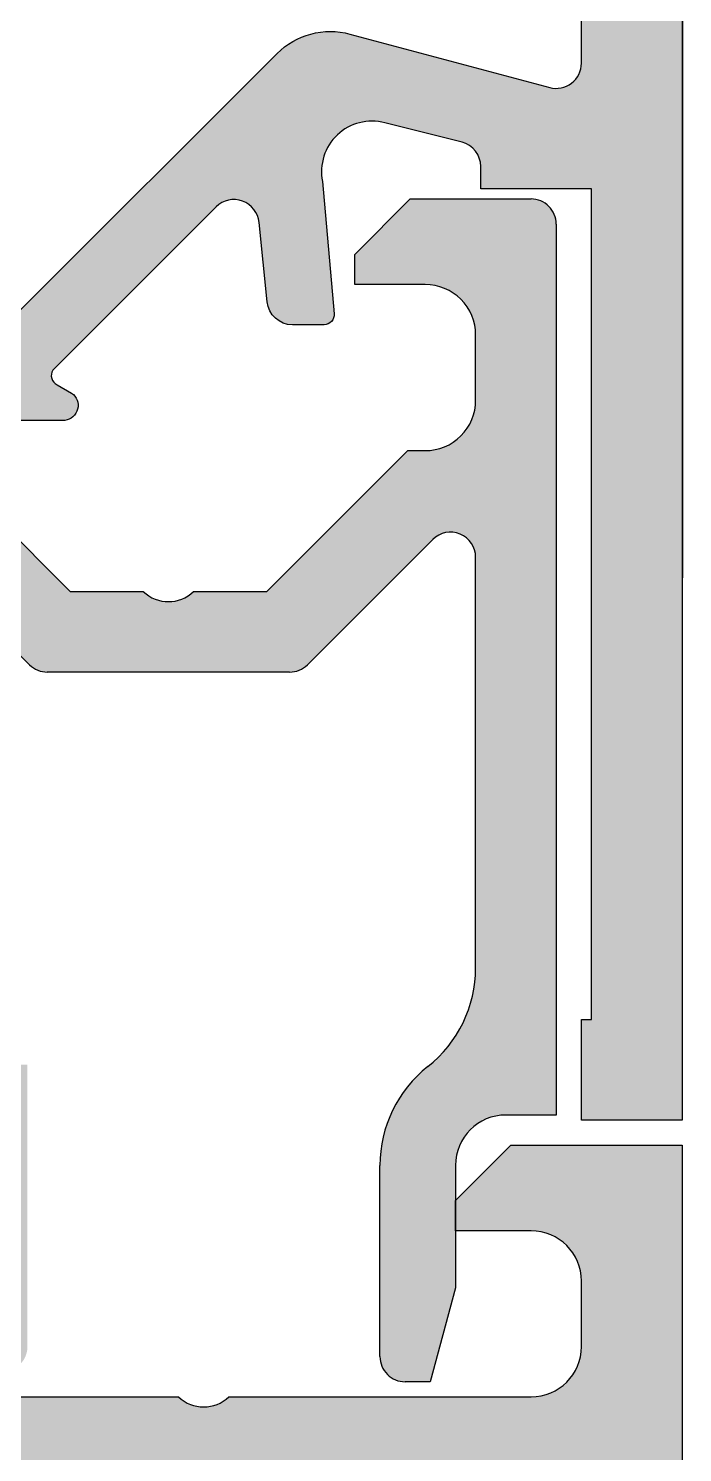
# Model space of a CAD drawing. Header units: millimetres. Extents: x 3633 to 4629, y 3430 to 3787.
# Drawn here: x 4160.2614 to 4160.3263, y 3739.7576 to 3739.8991 of the extents above; entities that cross this region are included whole.
import ezdxf

# ---------------------------------------------------------------- set-up
doc = ezdxf.new("R2010")
doc.units = ezdxf.units.MM

# ---------------------------------------------------------------- blocks, each defined once
blk = doc.blocks.new('A$C19EF2607')
h = blk.add_hatch(color=0)
edge = h.paths.add_edge_path()
edge.add_line((20821.78700964479, 14049.39256248742), (20819.78700964479, 14049.39256248742))
edge.add_line((20819.78700964479, 14049.39256248742), (20819.78700964479, 14051.39254722864))
edge.add_line((20819.78700964479, 14051.39254722864), (20819.98702185182, 14051.39254722864))
edge.add_line((20819.98702185182, 14051.39254722864), (20819.98702185182, 14067.89257774621))
edge.add_line((20819.98702185182, 14067.89257774621), (20817.78700964479, 14067.89257774621))
edge.add_line((20817.78700964479, 14067.89257774621), (20817.78700964479, 14068.33755455285))
edge.add_arc((20817.28894383527, 14068.33860997823), 0.4980669277672278, 359.8785876722313, 435.2305795748953)
edge.add_line((20817.41591589479, 14068.82022056848), (20815.88365881471, 14069.20422325403))
edge.add_arc((20815.6247137626, 14068.2398090765), 0.9985726041842001, 434.9705677209093, 551.5652522629928)
edge.add_line((20814.64641516237, 14068.03961143762), (20814.87628881959, 14065.40992698938))
edge.add_arc((20814.67705436532, 14065.3929069935), 0.1999601160958016, 270.06571055610686, 364.88275017665694, ccw=False)
edge.add_line((20814.67728369264, 14065.19294700891), (20814.04729406862, 14065.19294700891))
edge.add_arc((20814.04791980906, 14065.69397002792), 0.5010234097656093, 185.1599071873907, 269.92844187466517, ccw=False)
edge.add_line((20813.54892675905, 14065.64891014367), (20813.38501684694, 14067.22456321985))
edge.add_arc((20812.88706838894, 14067.18072757974), 0.4998742143403334, 365.0309205213477, 494.9352427039928)
edge.add_line((20812.53400366334, 14067.53459129602), (20809.29161779908, 14064.29217491418))
edge.add_arc((20809.45988329263, 14064.18406277911), 0.2000037751396555, 147.2788802677882, 245.4525417838821)
edge.add_line((20809.37679235963, 14064.00213585168), (20809.66237585573, 14063.83724937707))
edge.add_arc((20809.49200506389, 14063.59034122673), 0.2999830685466978, 276.9163434582479, 415.3936692003333, ccw=False)
edge.add_line((20809.52812902955, 14063.29254112512), (20806.39357112853, 14063.29254112512))
edge.add_arc((20806.39357112853, 14063.79254112512), 0.5000000000001901, 216.714324302462, 270.0000000000006, ccw=False)
edge.add_arc((20805.59202952342, 14063.19477864275), 0.499894459453353, 396.7143243024603, 455.3010929374934)
edge.add_line((20805.54584448365, 14063.6925350216), (20804.54199926881, 14063.6925350216))
edge.add_arc((20804.54199163942, 14064.14253196985), 0.4499969483068631, 90.00097141095853, 270.00097141127014, ccw=False)
edge.add_line((20804.54198401003, 14064.59252891809), (20806.51099340944, 14064.59252891809))
edge.add_arc((20806.51312619676, 14067.58463493772), 2.992106779762136, 269.9591593042086, 315.0778021022752)
edge.add_line((20808.63173620729, 14065.47177086145), (20813.74300329713, 14070.58157310754))
edge.add_arc((20814.80254822517, 14069.5222475986), 1.498267662472936, 74.97577415787117, 135.0059332501354, ccw=False)
edge.add_line((20815.19094030885, 14070.96929893762), (20819.15801184205, 14069.90667686731))
edge.add_arc((20819.28656744165, 14070.39032578478), 0.5004426216444782, 255.1147624522993, 359.9259009455879)
edge.add_line((20819.78700964479, 14070.38967857629), (20819.78700964479, 14074.39258919031))
edge.add_arc((20819.28701536683, 14074.39258919031), 0.4999942779541016, 360.0000000000004, 540)
edge.add_line((20818.78702108888, 14074.39258919031), (20818.78702108888, 14073.39258919031))
edge.add_arc((20818.28728282249, 14073.39232745669), 0.4997383349251404, 269.96999183143146, 360.030008168568, ccw=False)
edge.add_line((20818.28702108888, 14072.89258919031), (20817.78702108888, 14072.89258919031))
edge.add_line((20817.78702108888, 14072.89258919031), (20817.78702108888, 14074.39258919031))
edge.add_arc((20817.2872820266, 14074.39285012803), 0.4997391304027424, 359.9700831295448, 450.0299168704582)
edge.add_line((20817.28702108888, 14074.89258919031), (20814.88701479463, 14074.89258919031))
edge.add_line((20814.88701479463, 14074.89258919031), (20814.88701479463, 14074.29258308679))
edge.add_line((20814.88701479463, 14074.29258308679), (20814.25578920869, 14074.66120491296))
edge.add_arc((20814.59878061058, 14075.39349757814), 0.8086381448125621, 98.81839552855479, 244.9025375867349, ccw=False)
edge.add_line((20814.47481386689, 14076.19257698327), (20819.28801672487, 14076.19256553918))
edge.add_arc((20819.2888055432, 14076.69064497884), 0.4980800642877682, 269.9092596079172, 357.808655314293)
edge.add_line((20819.78652136354, 14076.67159996301), (20819.78700964479, 14086.32852134973))
edge.add_arc((20818.28863195086, 14086.39279183031), 1.499755449512508, 357.5438960228943, 449.9850298356299)
edge.add_line((20818.28902380494, 14087.89254722864), (20808.78707067994, 14087.89254722864))
edge.add_arc((20808.78711267943, 14087.39250522915), 0.50004200124976, 90.0048123823272, 179.9951876176722)
edge.add_line((20808.28707067994, 14087.39254722864), (20808.28707067994, 14085.88355980188))
edge.add_arc((20807.77711359629, 14085.88449697176), 0.5099579447891585, 340.2900002818841, 359.89470522087663, ccw=False)
edge.add_line((20808.25719397096, 14085.71250877649), (20806.07579748658, 14079.72157249719))
edge.add_arc((20805.60551631969, 14079.89317319271), 0.5006108015593056, 270.03553312202985, 339.95350108939664, ccw=False)
edge.add_line((20805.60582678346, 14079.39256248742), (20805.28679602174, 14079.39256248742))
edge.add_arc((20805.28709489062, 14079.89292574938), 0.5003633512095612, 160.0581272722602, 269.9657770166426, ccw=False)
edge.add_line((20804.81673376588, 14080.06358299524), (20806.51308386354, 14084.72154197961))
edge.add_arc((20806.04267223489, 14084.89216388111), 0.5003987746137694, 340.0639038412404, 449.953008187197)
edge.add_line((20806.04308264283, 14085.39256248742), (20805.28707067994, 14085.39256248742))
edge.add_arc((20805.28710260001, 14085.89259440749), 0.50003192108786, 180.003657536973, 269.9963424630286, ccw=False)
edge.add_line((20804.78707067994, 14085.89256248742), (20804.78707067994, 14086.89256248742))
edge.add_arc((20805.2871651714, 14086.89246799597), 0.5000945003853255, 90.01082587752342, 179.9891741225047, ccw=False)
edge.add_line((20805.28707067994, 14087.39256248742), (20806.28707067994, 14087.39256248742))
edge.add_arc((20806.28710131221, 14087.89253185516), 0.4999693686770859, 269.996489586361, 360.0035104136391)
edge.add_line((20806.78707067994, 14087.89256248742), (20806.78707067994, 14088.89256248742))
edge.add_arc((20807.2870872484, 14088.89251539945), 0.5000165706751895, 90.00189854266017, 179.9946042939102, ccw=False)
edge.add_line((20807.28707067994, 14089.39253196985), (20821.28700964479, 14089.39253196985))
edge.add_arc((20821.28726932284, 14088.8927916479), 0.4997403894149837, -0.029772372694026217, 90.02977237269408, ccw=False)
edge.add_line((20821.78700964479, 14088.89253196985), (20821.78700964479, 14049.39256248742))
h = blk.add_hatch(color=0)
edge = h.paths.add_edge_path()
edge.add_line((20819.28696239367, 14049.49272376651), (20818.28694439353, 14049.49271178598))
edge.add_arc((20818.28695445525, 14048.49271070483), 1.000001081199713, 90.00057649669112, 179.9998796247162)
edge.add_line((20817.28695337399, 14048.49271280578), (20817.28695089224, 14046.05873880562))
edge.add_line((20817.28695089224, 14046.05873880562), (20816.78694898955, 14044.1927143154))
edge.add_line((20816.78694898961, 14044.1927143154), (20816.28694898961, 14044.1927148253))
edge.add_arc((20816.28694912599, 14044.69271445172), 0.4999996264232509, 179.9998987610462, 269.9999843652584, ccw=False)
edge.add_line((20815.78694949945, 14044.6927153352), (20815.78695337399, 14048.49271433501))
edge.add_arc((20818.28695240035, 14048.49271326445), 2.499999026302477, 128.3162697180181, 179.9999754646703, ccw=False)
edge.add_arc((20815.18694587977, 14052.41571400073), 2.499998494050219, 308.3162346007441, 359.9999403451986)
edge.add_line((20817.68694437388, 14052.41571139779), (20817.68695269106, 14060.57284939779))
edge.add_arc((20817.1869523637, 14060.57285033635), 0.5000003273607658, 359.9998924512714, 494.9999497978451)
edge.add_line((20816.83339905157, 14060.92640426804), (20814.34615551564, 14058.4391658041))
edge.add_arc((20813.99260185589, 14058.79271974173), 0.5000005771359249, 270.0000584834273, 314.99997748356185, ccw=False)
edge.add_line((20813.99260236626, 14058.29271916466), (20809.18134036614, 14058.2927240704))
edge.add_arc((20809.18134189607, 14058.79272464701), 0.5000005766074297, 224.9999056799894, 269.99982468312, ccw=False)
edge.add_line((20808.82778751571, 14058.43917143067), (20806.32068807189, 14060.94627498697))
edge.add_arc((20805.96713319118, 14060.59272056342), 0.5000017840834378, 44.999962956917, 89.99988196621456)
edge.add_line((20805.96713422117, 14061.0927223475), (20802.18696822127, 14061.09272620178))
edge.add_arc((20802.18696733797, 14060.59272657534), 0.4999996264240126, 89.99989877438645, 179.9999843785987)
edge.add_line((20801.68696771143, 14060.59272671168), (20801.68696150836, 14054.50889371175))
edge.add_arc((20802.18696090952, 14054.50889305226), 0.4999994011600195, 179.9999244276016, 297.6054836070185)
edge.add_arc((20804.15632613981, 14050.74271447447), 3.750000656475753, 3.3723881368567845, 117.6054249134601, ccw=False)
edge.add_arc((20808.39896652935, 14050.99272237977), 0.4999995115618611, 183.3724321001787, 269.9999866864542)
edge.add_line((20808.39896641322, 14050.492722868), (20808.78696641326, 14050.49272247242))
edge.add_line((20808.78696641326, 14050.49272247244), (20808.78696070332, 14044.89272247234))
edge.add_arc((20808.28696107701, 14044.89272260855), 0.4999996263068355, 269.9998987743864, 359.9999843919389, ccw=False)
edge.add_line((20808.28696019365, 14044.39272298224), (20807.78696219367, 14044.39272349191))
edge.add_line((20807.78696219367, 14044.39272349191), (20807.2869600961, 14046.25876500181))
edge.add_line((20807.2869600961, 14046.25876500181), (20807.28695729142, 14049.39251800187))
edge.add_arc((20806.78695781127, 14049.39251703178), 0.4999994800901137, 0.000111164112353237, 90.00000114725955)
edge.add_line((20806.78695780126, 14049.89251651174), (20806.51847480139, 14049.89251678532))
edge.add_arc((20806.51847470016, 14050.09251693045), 0.2000001451233658, 164.610165335483, 270.0000290149427, ccw=False)
edge.add_arc((20804.15632520267, 14050.7427140137), 2.2500011803398, 344.6100775821929, 449.9995732201224)
edge.add_arc((20804.15632772841, 14050.74271444175), 2.250000752204417, 89.9996375376344, 195.3891331773299)
edge.add_arc((20801.79416978755, 14050.0925497264), 0.2000001241034243, -89.99999606463962, 15.389131478340289, ccw=False)
edge.add_line((20801.79416980129, 14049.89254960234), (20800.58696580119, 14049.89255183333))
edge.add_arc((20800.5869667909, 14050.39255231319), 0.5000004798649361, 179.9999965849087, 269.999886581616, ccw=False)
edge.add_line((20800.08696631104, 14050.39255234298), (20800.08698323689, 14066.99273034303))
edge.add_arc((20800.58699395997, 14066.99271911025), 0.5000107231414666, 90.00117031180758, 179.998712843771, ccw=False)
edge.add_line((20800.58698374679, 14067.49272983315), (20804.28698074672, 14067.49272606059))
edge.add_arc((20804.28694633069, 14066.49269266429), 1.000033396888417, 0.0018549880796854268, 89.99802816889502, ccw=False)
edge.add_line((20805.28697972692, 14066.49272504103), (20805.28697921726, 14065.99272504103))
edge.add_line((20805.28697921732, 14065.99272504101), (20802.68697321741, 14065.99272769202))
edge.add_arc((20802.68697095057, 14064.99272893895), 0.9999987530780572, 89.99987011952214, 179.9999557304472)
edge.add_line((20801.68697219761, 14064.99272971161), (20801.68697087234, 14063.69272671177))
edge.add_arc((20802.68697012513, 14063.69272494494), 0.9999992528480254, 179.9998987677163, 269.9999843785986)
edge.add_line((20802.68696985254, 14062.69272569197), (20806.83698485256, 14062.69272146074))
edge.add_line((20806.83698485256, 14062.69272146074), (20809.6369769976, 14059.89272360576))
edge.add_line((20809.63697699754, 14059.89272360576), (20811.08697299747, 14059.89272212729))
edge.add_arc((20811.5869735328, 14060.41766905834), 0.7249619408616528, 226.394257849439, 313.6056253101739)
edge.add_line((20812.08697299752, 14059.89272110772), (20813.53696899768, 14059.89271962925))
edge.add_line((20813.53696899768, 14059.89271962925), (20816.33696685266, 14062.69271177429))
edge.add_line((20816.3369668526, 14062.69271177429), (20816.6869548526, 14062.69271141736))
edge.add_arc((20816.68695661938, 14063.69271067032), 0.9999992529644406, 269.9998987743865, 359.9999843852688)
edge.add_line((20817.68695587217, 14063.69271039779), (20817.68695719767, 14064.99269839775))
edge.add_arc((20816.68696868717, 14064.99270990702), 0.9999885105724603, 359.9993405590034, 450.0005998896006)
edge.add_line((20816.68695821724, 14065.99269841754), (20815.28697921726, 14065.99269984479))
edge.add_line((20815.28697921732, 14065.99269984478), (20815.28697982896, 14066.59270584492))
edge.add_line((20815.28697982896, 14066.59270584493), (20816.38701795065, 14067.69271072329))
edge.add_line((20816.38701795065, 14067.69271072329), (20818.78698095074, 14067.69270827624))
edge.add_arc((20818.78699617786, 14067.19272401315), 0.4999842633250834, -0.0018618054151033903, 90.00174495480928, ccw=False)
edge.add_line((20819.28698044084, 14067.19270776634), (20819.28696239367, 14049.49272376651))
at = {"extrusion": (0, 0, -1)}
h = blk.add_hatch(color=0, dxfattribs=at)
edge = h.paths.add_edge_path(flags=16)
edge.add_ellipse((-20819.68686469584, 14011.89270050094), major_axis=(1.836613720814493e-06, -0.5000030407038273), ratio=1, start_angle=270.00034843620017, end_angle=359.99965156379903, ccw=False)
edge.add_line((-20820.18686773652, 14011.89269562363), (-20820.18697793221, 14041.89256862343))
edge.add_ellipse((-20819.6869748915, 14041.89256741934), major_axis=(1.836613720814519e-06, -0.5000030407038344), ratio=1, start_angle=180.000348436201, end_angle=269.99965156379983, ccw=False)
edge.add_line((-20819.68697976882, 14042.39257046003), (-20803.98698276892, 14042.39262812934))
edge.add_ellipse((-20803.98698397301, 14041.89262508863), major_axis=(1.836613720814493e-06, -0.5000030407038273), ratio=1, start_angle=90.00034843620023, end_angle=179.9996515637999, ccw=False)
edge.add_line((-20803.48698093232, 14041.89262996594), (-20803.48687073663, 14011.89275696614))
edge.add_ellipse((-20803.98687377734, 14011.89275817023), major_axis=(1.836613720814493e-06, -0.5000030407038273), ratio=1, start_angle=0.00034843620022684263, end_angle=89.99965156379977, ccw=False)
edge.add_line((-20803.98686890003, 14011.39275512955), (-20819.68686589992, 14011.39269746024))
edge = h.paths.add_edge_path()
edge.add_line((-20821.78684802413, 14004.89270474653), (-20818.38684602415, 14004.89271723543))
edge.add_line((-20818.38684602415, 14004.89271723543), (-20817.28685206459, 14005.99269627594))
edge.add_line((-20817.28685206459, 14005.99269627594), (-20817.28685426854, 14006.59270327594))
edge.add_line((-20817.28685426854, 14006.59270327594), (-20819.08686526853, 14006.59269666413))
edge.add_arc((-20819.08681164343, 14007.59275396285), 1.000057300159019, 180.0034932342761, 269.9969276840237, ccw=False)
edge.add_line((-20820.08686894173, 14007.59269299092), (-20820.08687371685, 14008.89267999091))
edge.add_arc((-20819.08686763544, 14008.89267758274), 1.000006081414401, 90.00055889534991, 179.9998620229495, ccw=False)
edge.add_line((-20819.08687739006, 14009.89268366411), (-20812.78686639011, 14009.89270680534))
edge.add_arc((-20812.28686446176, 14009.36773220379), 0.7249829381601344, 46.396107276455325, 133.6043136418442, ccw=False)
edge.add_line((-20811.78686639011, 14009.89271047855), (-20804.78686639016, 14009.89273619098))
edge.add_arc((-20804.78683124327, 14008.89276766491), 0.9999685266931955, -0.0015929136354202456, 90.00201383193468, ccw=False)
edge.add_line((-20803.78686271696, 14008.89273986419), (-20803.78685794184, 14007.5927528642))
edge.add_arc((-20804.78687768058, 14007.5927689296), 1.000019738870621, 270.0013413796442, 359.99907953865534, ccw=False)
edge.add_line((-20804.78685426863, 14006.592749191), (-20807.28685426861, 14006.59274000799))
edge.add_line((-20807.28685426861, 14006.59274000799), (-20807.28685243201, 14006.09274000799))
edge.add_arc((-20806.28681732849, 14006.09277878498), 1.000035104270083, 180.0022216797659, 269.9981992385337)
edge.add_line((-20806.28684875881, 14005.09274368121), (-20801.78684075884, 14005.09276021066))
edge.add_arc((-20801.51931964625, 14005.01392443123), 0.2788953671142079, 88.83566984960021, 163.5802852734067, ccw=False)
edge.add_line((-20801.51365249349, 14005.29276221414), (-20801.06005849349, 14005.29276388028))
edge.add_arc((-20801.05439689392, 14005.01389569035), 0.2789256550871345, 16.424822796519777, 91.16306275002222, ccw=False)
edge.add_line((-20800.78685375885, 14005.09276388381), (-20798.90684275886, 14005.09277078948))
edge.add_arc((-20798.9068436367, 14005.39277056536), 0.2999997758775271, 270.0001676548634, 360.0002532634369)
edge.add_line((-20798.60684386082, 14005.39277189144), (-20798.60684746047, 14006.37274589143))
edge.add_arc((-20798.90684723635, 14006.3727450136), 0.2999997758775292, 360.0001676548625, 450.000253263436)
edge.add_line((-20798.90684856243, 14006.67274478947), (-20801.66684656241, 14006.67273465143))
edge.add_arc((-20801.66684709285, 14006.79273456178), 0.1199999103510102, 180.0001676548622, 270.0002532634394, ccw=False)
edge.add_line((-20801.78684700319, 14006.79273421065), (-20801.78699279751, 14011.09260721014))
edge.add_arc((-20801.28700520644, 14011.09262145545), 0.4999875912737642, 89.999590631751, 180.0016324330776, ccw=False)
edge.add_line((-20801.28700163411, 14011.59260904671), (-20800.58699763412, 14011.59261161797))
edge.add_line((-20800.58699763412, 14011.59261161797), (-20798.18247453483, 14010.20437545027))
edge.add_arc((-20798.12456503621, 14010.32821830885), 0.1367134362528362, 244.9389899954097, 365.5869292449109)
edge.add_arc((-20802.96474653823, 14009.85475044931), 4.999997181477146, 365.5869142366065, 432.2392050923249)
edge.add_arc((-20801.28700692856, 14015.09260926546), 0.5000005617766806, 180.0002355254213, 252.2392320853896, ccw=False)
edge.add_line((-20801.78700749033, 14015.09260721011), (-20801.7870765472, 14033.89277320999))
edge.add_arc((-20801.28708013568, 14033.89277883548), 0.4999964115421804, 107.6527001861873, 180.0006446387415, ccw=False)
edge.add_arc((-20802.96486024831, 14039.1306267639), 5.000004304909616, 287.772081653887, 354.1459925691055)
edge.add_arc((-20798.12589352104, 14038.65407349129), 0.139038209934679, 346.0930122252773, 474.0604807739241)
edge.add_line((-20798.18257950275, 14038.78103145008), (-20800.58709240342, 14037.3927776178))
edge.add_line((-20800.58709240342, 14037.3927776178), (-20801.28709640342, 14037.39277504654))
edge.add_arc((-20801.28710364885, 14037.89276263776), 0.4999875912737615, 179.9987884852221, 270.0008302865484, ccw=False)
edge.add_line((-20801.78709124002, 14037.89277320996), (-20801.78697703433, 14042.19264621041))
edge.add_arc((-20801.66697712398, 14042.19264674084), 0.1199999103510102, 90.00016765486339, 180.0002532634394, ccw=False)
edge.add_line((-20801.66697747512, 14042.31264665119), (-20798.90697947513, 14042.31265678923))
edge.add_arc((-20798.90698035297, 14042.61265656511), 0.2999997758775292, 270.0001676548634, 360.000253263436)
edge.add_line((-20798.6069805771, 14042.61265789119), (-20798.60698417675, 14043.59263289118))
edge.add_arc((-20798.90698395262, 14043.59263201334), 0.2999997758775292, 360.0001676548634, 450.000253263436)
edge.add_line((-20798.90698527871, 14043.89263178922), (-20800.78699627869, 14043.89262488355))
edge.add_arc((-20801.05453999316, 14043.97149111154), 0.2789256550871301, 268.8373581682772, 343.57559812177976, ccw=False)
edge.add_line((-20801.06019954405, 14043.69262288002), (-20801.51379354405, 14043.69262121388))
edge.add_arc((-20801.51946274527, 14043.97145895514), 0.2788953671142083, 196.4201356448924, 271.1647510686992, ccw=False)
edge.add_arc((-20801.73879720742, 14044.23814087056), 0.3488634876603086, 183.5600855485861, 262.06075316652726, ccw=False)
edge.add_line((-20802.08698746828, 14044.21647810842), (-20802.08699840033, 14047.1926381084))
edge.add_line((-20802.08699840033, 14047.1926381084), (-20801.28700340034, 14047.19264104695))
edge.add_line((-20801.28700340034, 14047.19264104695), (-20801.28701407354, 14048.19264104691))
edge.add_arc((-20801.78698374169, 14048.192669542), 0.4999696689652423, 359.9967345053436, 450.0028842664275)
edge.add_line((-20801.78700891014, 14048.69263921033), (-20806.28700891033, 14048.69268368091))
edge.add_arc((-20806.28691720497, 14047.69259564941), 1.000088035704997, 90.00525386750876, 179.9951670507907)
edge.add_line((-20807.28700523712, 14047.69268000771), (-20807.28700340052, 14047.19268000772))
edge.add_line((-20807.28700340052, 14047.19268000772), (-20804.78700340054, 14047.19268919073))
edge.add_arc((-20804.78708775884, 14046.19260115858), 1.000088035704997, 360.0052538675087, 449.99516705079066, ccw=False)
edge.add_line((-20803.78699972734, 14046.19269286394), (-20803.78699495199, 14044.89264386395))
edge.add_arc((-20804.78705395807, 14044.89269919639), 1.000059007604753, 270.0035910466456, 359.9968298716538, ccw=False)
edge.add_line((-20804.78699127878, 14043.89264019075), (-20811.78699127873, 14043.89261447832))
edge.add_arc((-20812.28699320657, 14044.41745136014), 0.7248832184345232, 226.3885998176962, 313.61182110060327, ccw=False)
edge.add_line((-20812.78699127872, 14043.89261080511), (-20818.78742627868, 14043.89258876428))
edge.add_arc((-20818.78738298289, 14044.892642734), 1.000053970658374, 180.0033025200162, 269.9975194673366, ccw=False)
edge.add_line((-20819.78743695188, 14044.89258509104), (-20819.78744172723, 14046.19263409103))
edge.add_arc((-20818.78735598762, 14046.19255202597), 1.000085742978908, 90.00558086515753, 179.9952984212106, ccw=False)
edge.add_line((-20818.78745340044, 14047.1926377642), (-20817.28699640045, 14047.19264327569))
edge.add_line((-20817.28699640045, 14047.19264327569), (-20817.28699860428, 14047.79261827569))
edge.add_line((-20817.28699860428, 14047.79261827569), (-20818.38697764471, 14048.89259023525))
edge.add_line((-20818.38697764471, 14048.89259023525), (-20821.78700964469, 14048.89257774623))
edge.add_line((-20821.78700964469, 14048.89257774623), (-20821.78684802413, 14004.89270474653))
h = blk.add_hatch(color=0, dxfattribs=at)
edge = h.paths.add_edge_path(flags=16)
edge.add_ellipse((-20819.68686469584, 14011.89270050094), major_axis=(1.836613720814493e-06, -0.5000030407038273), ratio=1, start_angle=270.00034843620017, end_angle=359.99965156379903, ccw=False)
edge.add_line((-20820.18686773652, 14011.89269562363), (-20820.18697793221, 14041.89256862343))
edge.add_ellipse((-20819.6869748915, 14041.89256741934), major_axis=(1.836613720814519e-06, -0.5000030407038344), ratio=1, start_angle=180.000348436201, end_angle=269.99965156379983, ccw=False)
edge.add_line((-20819.68697976882, 14042.39257046003), (-20803.98698276892, 14042.39262812934))
edge.add_ellipse((-20803.98698397301, 14041.89262508863), major_axis=(1.836613720814493e-06, -0.5000030407038273), ratio=1, start_angle=90.00034843620023, end_angle=179.9996515637999, ccw=False)
edge.add_line((-20803.48698093232, 14041.89262996594), (-20803.48687073663, 14011.89275696614))
edge.add_ellipse((-20803.98687377734, 14011.89275817023), major_axis=(1.836613720814493e-06, -0.5000030407038273), ratio=1, start_angle=0.00034843620022684263, end_angle=89.99965156379977, ccw=False)
edge.add_line((-20803.98686890003, 14011.39275512955), (-20819.68686589992, 14011.39269746024))
edge = h.paths.add_edge_path()
edge.add_line((-20821.78684802413, 14004.89270474653), (-20818.38684602415, 14004.89271723543))
edge.add_line((-20818.38684602415, 14004.89271723543), (-20817.28685206459, 14005.99269627594))
edge.add_line((-20817.28685206459, 14005.99269627594), (-20817.28685426854, 14006.59270327594))
edge.add_line((-20817.28685426854, 14006.59270327594), (-20819.08686526853, 14006.59269666413))
edge.add_arc((-20819.08681164343, 14007.59275396285), 1.000057300159019, 180.0034932342761, 269.9969276840237, ccw=False)
edge.add_line((-20820.08686894173, 14007.59269299092), (-20820.08687371685, 14008.89267999091))
edge.add_arc((-20819.08686763544, 14008.89267758274), 1.000006081414401, 90.00055889534991, 179.9998620229495, ccw=False)
edge.add_line((-20819.08687739006, 14009.89268366411), (-20812.78686639011, 14009.89270680534))
edge.add_arc((-20812.28686446176, 14009.36773220379), 0.7249829381601344, 46.396107276455325, 133.6043136418442, ccw=False)
edge.add_line((-20811.78686639011, 14009.89271047855), (-20804.78686639016, 14009.89273619098))
edge.add_arc((-20804.78683124327, 14008.89276766491), 0.9999685266931955, -0.0015929136354202456, 90.00201383193468, ccw=False)
edge.add_line((-20803.78686271696, 14008.89273986419), (-20803.78685794184, 14007.5927528642))
edge.add_arc((-20804.78687768058, 14007.5927689296), 1.000019738870621, 270.0013413796442, 359.99907953865534, ccw=False)
edge.add_line((-20804.78685426863, 14006.592749191), (-20807.28685426861, 14006.59274000799))
edge.add_line((-20807.28685426861, 14006.59274000799), (-20807.28685243201, 14006.09274000799))
edge.add_arc((-20806.28681732849, 14006.09277878498), 1.000035104270083, 180.0022216797659, 269.9981992385337)
edge.add_line((-20806.28684875881, 14005.09274368121), (-20801.78684075884, 14005.09276021066))
edge.add_arc((-20801.51931964625, 14005.01392443123), 0.2788953671142079, 88.83566984960021, 163.5802852734067, ccw=False)
edge.add_line((-20801.51365249349, 14005.29276221414), (-20801.06005849349, 14005.29276388028))
edge.add_arc((-20801.05439689392, 14005.01389569035), 0.2789256550871345, 16.424822796519777, 91.16306275002222, ccw=False)
edge.add_line((-20800.78685375885, 14005.09276388381), (-20798.90684275886, 14005.09277078948))
edge.add_arc((-20798.9068436367, 14005.39277056536), 0.2999997758775271, 270.0001676548634, 360.0002532634369)
edge.add_line((-20798.60684386082, 14005.39277189144), (-20798.60684746047, 14006.37274589143))
edge.add_arc((-20798.90684723635, 14006.3727450136), 0.2999997758775292, 360.0001676548625, 450.000253263436)
edge.add_line((-20798.90684856243, 14006.67274478947), (-20801.66684656241, 14006.67273465143))
edge.add_arc((-20801.66684709285, 14006.79273456178), 0.1199999103510102, 180.0001676548622, 270.0002532634394, ccw=False)
edge.add_line((-20801.78684700319, 14006.79273421065), (-20801.78699279751, 14011.09260721014))
edge.add_arc((-20801.28700520644, 14011.09262145545), 0.4999875912737642, 89.999590631751, 180.0016324330776, ccw=False)
edge.add_line((-20801.28700163411, 14011.59260904671), (-20800.58699763412, 14011.59261161797))
edge.add_line((-20800.58699763412, 14011.59261161797), (-20798.18247453483, 14010.20437545027))
edge.add_arc((-20798.12456503621, 14010.32821830885), 0.1367134362528362, 244.9389899954097, 365.5869292449109)
edge.add_arc((-20802.96474653823, 14009.85475044931), 4.999997181477146, 365.5869142366065, 432.2392050923249)
edge.add_arc((-20801.28700692856, 14015.09260926546), 0.5000005617766806, 180.0002355254213, 252.2392320853896, ccw=False)
edge.add_line((-20801.78700749033, 14015.09260721011), (-20801.7870765472, 14033.89277320999))
edge.add_arc((-20801.28708013568, 14033.89277883548), 0.4999964115421804, 107.6527001861873, 180.0006446387415, ccw=False)
edge.add_arc((-20802.96486024831, 14039.1306267639), 5.000004304909616, 287.772081653887, 354.1459925691055)
edge.add_arc((-20798.12589352104, 14038.65407349129), 0.139038209934679, 346.0930122252773, 474.0604807739241)
edge.add_line((-20798.18257950275, 14038.78103145008), (-20800.58709240342, 14037.3927776178))
edge.add_line((-20800.58709240342, 14037.3927776178), (-20801.28709640342, 14037.39277504654))
edge.add_arc((-20801.28710364885, 14037.89276263776), 0.4999875912737615, 179.9987884852221, 270.0008302865484, ccw=False)
edge.add_line((-20801.78709124002, 14037.89277320996), (-20801.78697703433, 14042.19264621041))
edge.add_arc((-20801.66697712398, 14042.19264674084), 0.1199999103510102, 90.00016765486339, 180.0002532634394, ccw=False)
edge.add_line((-20801.66697747512, 14042.31264665119), (-20798.90697947513, 14042.31265678923))
edge.add_arc((-20798.90698035297, 14042.61265656511), 0.2999997758775292, 270.0001676548634, 360.000253263436)
edge.add_line((-20798.6069805771, 14042.61265789119), (-20798.60698417675, 14043.59263289118))
edge.add_arc((-20798.90698395262, 14043.59263201334), 0.2999997758775292, 360.0001676548634, 450.000253263436)
edge.add_line((-20798.90698527871, 14043.89263178922), (-20800.78699627869, 14043.89262488355))
edge.add_arc((-20801.05453999316, 14043.97149111154), 0.2789256550871301, 268.8373581682772, 343.57559812177976, ccw=False)
edge.add_line((-20801.06019954405, 14043.69262288002), (-20801.51379354405, 14043.69262121388))
edge.add_arc((-20801.51946274527, 14043.97145895514), 0.2788953671142083, 196.4201356448924, 271.1647510686992, ccw=False)
edge.add_arc((-20801.73879720742, 14044.23814087056), 0.3488634876603086, 183.5600855485861, 262.06075316652726, ccw=False)
edge.add_line((-20802.08698746828, 14044.21647810842), (-20802.08699840033, 14047.1926381084))
edge.add_line((-20802.08699840033, 14047.1926381084), (-20801.28700340034, 14047.19264104695))
edge.add_line((-20801.28700340034, 14047.19264104695), (-20801.28701407354, 14048.19264104691))
edge.add_arc((-20801.78698374169, 14048.192669542), 0.4999696689652423, 359.9967345053436, 450.0028842664275)
edge.add_line((-20801.78700891014, 14048.69263921033), (-20806.28700891033, 14048.69268368091))
edge.add_arc((-20806.28691720497, 14047.69259564941), 1.000088035704997, 90.00525386750876, 179.9951670507907)
edge.add_line((-20807.28700523712, 14047.69268000771), (-20807.28700340052, 14047.19268000772))
edge.add_line((-20807.28700340052, 14047.19268000772), (-20804.78700340054, 14047.19268919073))
edge.add_arc((-20804.78708775884, 14046.19260115858), 1.000088035704997, 360.0052538675087, 449.99516705079066, ccw=False)
edge.add_line((-20803.78699972734, 14046.19269286394), (-20803.78699495199, 14044.89264386395))
edge.add_arc((-20804.78705395807, 14044.89269919639), 1.000059007604753, 270.0035910466456, 359.9968298716538, ccw=False)
edge.add_line((-20804.78699127878, 14043.89264019075), (-20811.78699127873, 14043.89261447832))
edge.add_arc((-20812.28699320657, 14044.41745136014), 0.7248832184345232, 226.3885998176962, 313.61182110060327, ccw=False)
edge.add_line((-20812.78699127872, 14043.89261080511), (-20818.78742627868, 14043.89258876428))
edge.add_arc((-20818.78738298289, 14044.892642734), 1.000053970658374, 180.0033025200162, 269.9975194673366, ccw=False)
edge.add_line((-20819.78743695188, 14044.89258509104), (-20819.78744172723, 14046.19263409103))
edge.add_arc((-20818.78735598762, 14046.19255202597), 1.000085742978908, 90.00558086515753, 179.9952984212106, ccw=False)
edge.add_line((-20818.78745340044, 14047.1926377642), (-20817.28699640045, 14047.19264327569))
edge.add_line((-20817.28699640045, 14047.19264327569), (-20817.28699860428, 14047.79261827569))
edge.add_line((-20817.28699860428, 14047.79261827569), (-20818.38697764471, 14048.89259023525))
edge.add_line((-20818.38697764471, 14048.89259023525), (-20821.78700964469, 14048.89257774623))
edge.add_line((-20821.78700964469, 14048.89257774623), (-20821.78684802413, 14004.89270474653))
at = {"color": 0, "transparency": 33554687}
blk.add_line((20821.79425455362, 15560.63055032142), (20821.79464276606, 14060.16461532327), dxfattribs=at)
at = {"color": 0}
for p, q in [((20815.28697982896, 14066.59270584493), (20816.38701795065, 14067.69271072329)), ((20816.38701795065, 14067.69271072329), (20818.78698095074, 14067.69270827624)), ((20819.28698044084, 14067.19270776634), (20819.28696239367, 14049.49272376651)), ((20815.28697921732, 14065.99269984478), (20815.28697982896, 14066.59270584493)), ((20815.28697921732, 14065.99269984478), (20815.28697982896, 14066.59270584493)), ((20816.68695821724, 14065.99269841754), (20815.28697921732, 14065.99269984478)), ((20816.68695821724, 14065.99269841754), (20815.28697921732, 14065.99269984478)), ((20817.68695587217, 14063.69271039779), (20817.68695719767, 14064.99269839775)), ((20817.68695587217, 14063.69271039779), (20817.68695719767, 14064.99269839775)), ((20806.83698485256, 14062.69272146074), (20809.63697699754, 14059.89272360576)), ((20806.83698485256, 14062.69272146074), (20809.63697699754, 14059.89272360576)), ((20813.53696899768, 14059.89271962925), (20816.3369668526, 14062.69271177429)), ((20813.53696899768, 14059.89271962925), (20816.3369668526, 14062.69271177429)), ((20816.3369668526, 14062.69271177429), (20816.6869548526, 14062.69271141736)), ((20816.3369668526, 14062.69271177429), (20816.6869548526, 14062.69271141736)), ((20808.82778751571, 14058.43917143067), (20806.32068807189, 14060.94627498699)), ((20808.82778751571, 14058.43917143067), (20806.32068807189, 14060.94627498699)), ((20816.83339905157, 14060.92640426804), (20814.34615551558, 14058.4391658041)), ((20816.83339905157, 14060.92640426804), (20814.34615551558, 14058.4391658041)), ((20817.68694437388, 14052.41571139779), (20817.68695269106, 14060.57284939781)), ((20817.68694437388, 14052.41571139779), (20817.68695269106, 14060.57284939781)), ((20809.63697699754, 14059.89272360576), (20811.08697299752, 14059.89272212729)), ((20809.63697699754, 14059.89272360576), (20811.08697299752, 14059.89272212729)), ((20812.08697299752, 14059.89272110772), (20813.53696899768, 14059.89271962925)), ((20812.08697299752, 14059.89272110772), (20813.53696899768, 14059.89271962925)), ((20813.99260236626, 14058.29271916466), (20809.18134036608, 14058.2927240704)), ((20813.99260236626, 14058.29271916466), (20809.18134036608, 14058.2927240704)), ((20819.28696239367, 14049.49272376651), (20818.28694439348, 14049.49271178598)), ((20819.28696239367, 14049.49272376651), (20818.28694439348, 14049.49271178598)), ((20815.78694949945, 14044.6927153352), (20815.78695337404, 14048.49271433501)), ((20815.78694949945, 14044.6927153352), (20815.78695337404, 14048.49271433501)), ((20817.28695337399, 14048.49271280578), (20817.28695089224, 14046.05873880562)), ((20817.28695337399, 14048.49271280578), (20817.28695089224, 14046.05873880562)), ((20817.28695089224, 14046.05873880562), (20816.78694898961, 14044.1927143154)), ((20817.28695089224, 14046.05873880562), (20816.78694898961, 14044.1927143154)), ((20816.78694898961, 14044.1927143154), (20816.28694898955, 14044.1927148253)), ((20816.78694898961, 14044.1927143154), (20816.28694898955, 14044.1927148253))]:
    blk.add_line(p, q, dxfattribs=at)
for points in [[(20808.63173620729, 14065.47177086145), (20813.74300329713, 14070.58157310754, -0.268090239284583), (20815.19094030885, 14070.96929893762), (20819.15801184205, 14069.90667686731, 0.4921213721194932), (20819.78700964479, 14070.38967857629), (20819.78700964479, 14074.39258919031, 1)], [(20821.78700964479, 14088.89253196985), (20821.78700964479, 14049.39256248742), (20821.78700964479, 14049.39256248742), (20819.78700964479, 14049.39256248742), (20819.78700964479, 14051.39254722864), (20819.98702185182, 14051.39254722864), (20819.98702185182, 14067.89257774621), (20817.78700964479, 14067.89257774621), (20817.78700964479, 14068.33755455285, 0.3411679833411483), (20817.41591589479, 14068.82022056848), (20815.88365881471, 14069.20422325403, 0.5577060204987158), (20814.64641516237, 14068.03961143762), (20814.87628881959, 14065.40992698938, -0.4390579887989781), (20814.67728369264, 14065.19294700891), (20814.04729406862, 14065.19294700891, -0.3877164973978455), (20813.54892675905, 14065.64891014367), (20813.38501684694, 14067.22456321985, 0.6364835085249049), (20812.53400366334, 14067.53459129602), (20809.29161779908, 14064.29217491418, 0.4566416857164284), (20809.37679235963, 14064.00213585168), (20809.66237585573, 14063.83724937707, -0.6903518717484091), (20809.52812902955, 14063.29254112512), (20806.39357112853, 14063.29254112512, -0.2367847383981039)]]:
    blk.add_lwpolyline(points, format="xyb", dxfattribs=at)
at = {"color": 0, "extrusion": (0, 0, -1)}
blk.add_lwpolyline([(-20804.78699127878, 14043.89264019075), (-20811.78699127873, 14043.89261447832), (-20811.78699127873, 14043.89261447832, -0.400089), (-20812.78699127872, 14043.89261080511), (-20818.78742627868, 14043.89258876428), (-20818.78742627868, 14043.89258876428, -0.414184), (-20819.78743695188, 14044.89258509104), (-20819.78744172723, 14046.19263409104), (-20819.78744172723, 14046.19263409104, -0.414161), (-20818.78745340044, 14047.1926377642), (-20817.28699640045, 14047.19264327569), (-20817.28699860428, 14047.79261827569), (-20818.38697764471, 14048.89259023525), (-20821.78700964469, 14048.89257774623), (-20821.78684802413, 14004.89270474653)], format="xyb", dxfattribs=at)
blk.add_lwpolyline([(-20804.78699127878, 14043.89264019075), (-20811.78699127873, 14043.89261447832), (-20811.78699127873, 14043.89261447832, -0.400089), (-20812.78699127872, 14043.89261080511), (-20818.78742627868, 14043.89258876428), (-20818.78742627868, 14043.89258876428, -0.414184), (-20819.78743695188, 14044.89258509104), (-20819.78744172723, 14046.19263409104), (-20819.78744172723, 14046.19263409104, -0.414161), (-20818.78745340044, 14047.1926377642), (-20817.28699640045, 14047.19264327569), (-20817.28699860428, 14047.79261827569), (-20818.38697764471, 14048.89259023525), (-20821.78700964469, 14048.89257774623), (-20821.78684802413, 14004.89270474653)], format="xyb", dxfattribs=at)
at = {"color": 0}
for centre, radius, start, end in [((20818.78699617786, 14067.19272401315), 0.4999842633250834, 359.9981381934643, 90.001744952), ((20816.68696868717, 14064.99270990702), 0.9999885105724603, 359.9993405596514, 90.0005998953147), ((20816.68696868717, 14064.99270990702), 0.9999885105724603, 359.9993405596514, 90.0005998953147), ((20816.68695661938, 14063.69271067032), 0.9999992529644406, 269.9998987733115, 359.9999843851762), ((20816.68695661938, 14063.69271067032), 0.9999992529644406, 269.9998987733115, 359.9999843851762), ((20817.1869523637, 14060.57285033635), 0.5000003273607658, 359.9998924510426, 134.9999497985256), ((20817.1869523637, 14060.57285033635), 0.5000003273607658, 359.9998924510426, 134.9999497985256), ((20811.5869735328, 14060.41766905834), 0.7249619408616528, 226.3942578512752, 313.6056253094619), ((20811.5869735328, 14060.41766905834), 0.7249619408616528, 226.3942578512752, 313.6056253094619), ((20809.18134189607, 14058.79272464701), 0.5000005766074297, 224.9999056884086, 269.9998246830179), ((20809.18134189607, 14058.79272464701), 0.5000005766074297, 224.9999056884086, 269.9998246830179), ((20813.99260185589, 14058.79271974173), 0.5000005771359249, 270.000058483278, 314.9999774755975), ((20813.99260185589, 14058.79271974173), 0.5000005771359249, 270.000058483278, 314.9999774755975), ((20815.18694587977, 14052.41571400073), 2.499998494050219, 308.3162345918158, 359.9999403422789), ((20815.18694587977, 14052.41571400073), 2.499998494050219, 308.3162345918158, 359.9999403422789), ((20818.28695240035, 14048.49271326445), 2.499999026302477, 128.3162697195624, 179.9999754671645), ((20818.28695240035, 14048.49271326445), 2.499999026302477, 128.3162697195624, 179.9999754671645), ((20818.28695445525, 14048.49271070483), 1.000001081199713, 90.00057649783135, 179.9998796247694), ((20818.28695445525, 14048.49271070483), 1.000001081199713, 90.00057649783135, 179.9998796247694), ((20816.28694912599, 14044.69271445172), 0.4999996264232509, 179.9998987609384, 269.9999843643363), ((20816.28694912599, 14044.69271445172), 0.4999996264232509, 179.9998987609384, 269.9999843643363)]:
    blk.add_arc(centre, radius, start, end, dxfattribs=at)

msp = doc.modelspace()

# ---------------------------------------------------------------- block references
at = {"color": 0, "xscale": 0.005, "yscale": 0.005, "zscale": 0.005}
msp.add_blockref('A$C19EF2607', (4056.2173254749, 3669.543706019061), dxfattribs=at)

doc.saveas('drawing.dxf')
